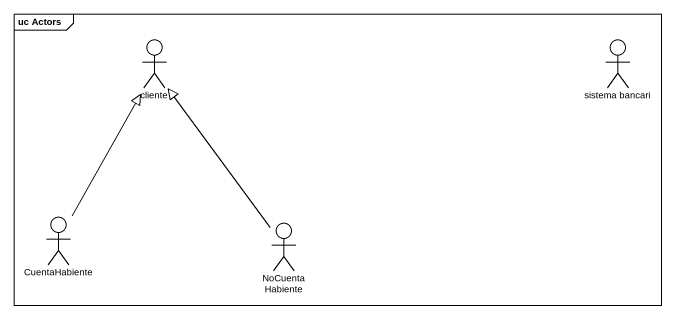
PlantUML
@startuml
mainframe uc Actors
actor cliente
actor "sistema bancari" as sistema_bancari
actor CuentaHabiente
actor NoCuentaHabiente
CuentaHabiente -up-|> cliente
NoCuentaHabiente -up-|> cliente
@enduml
